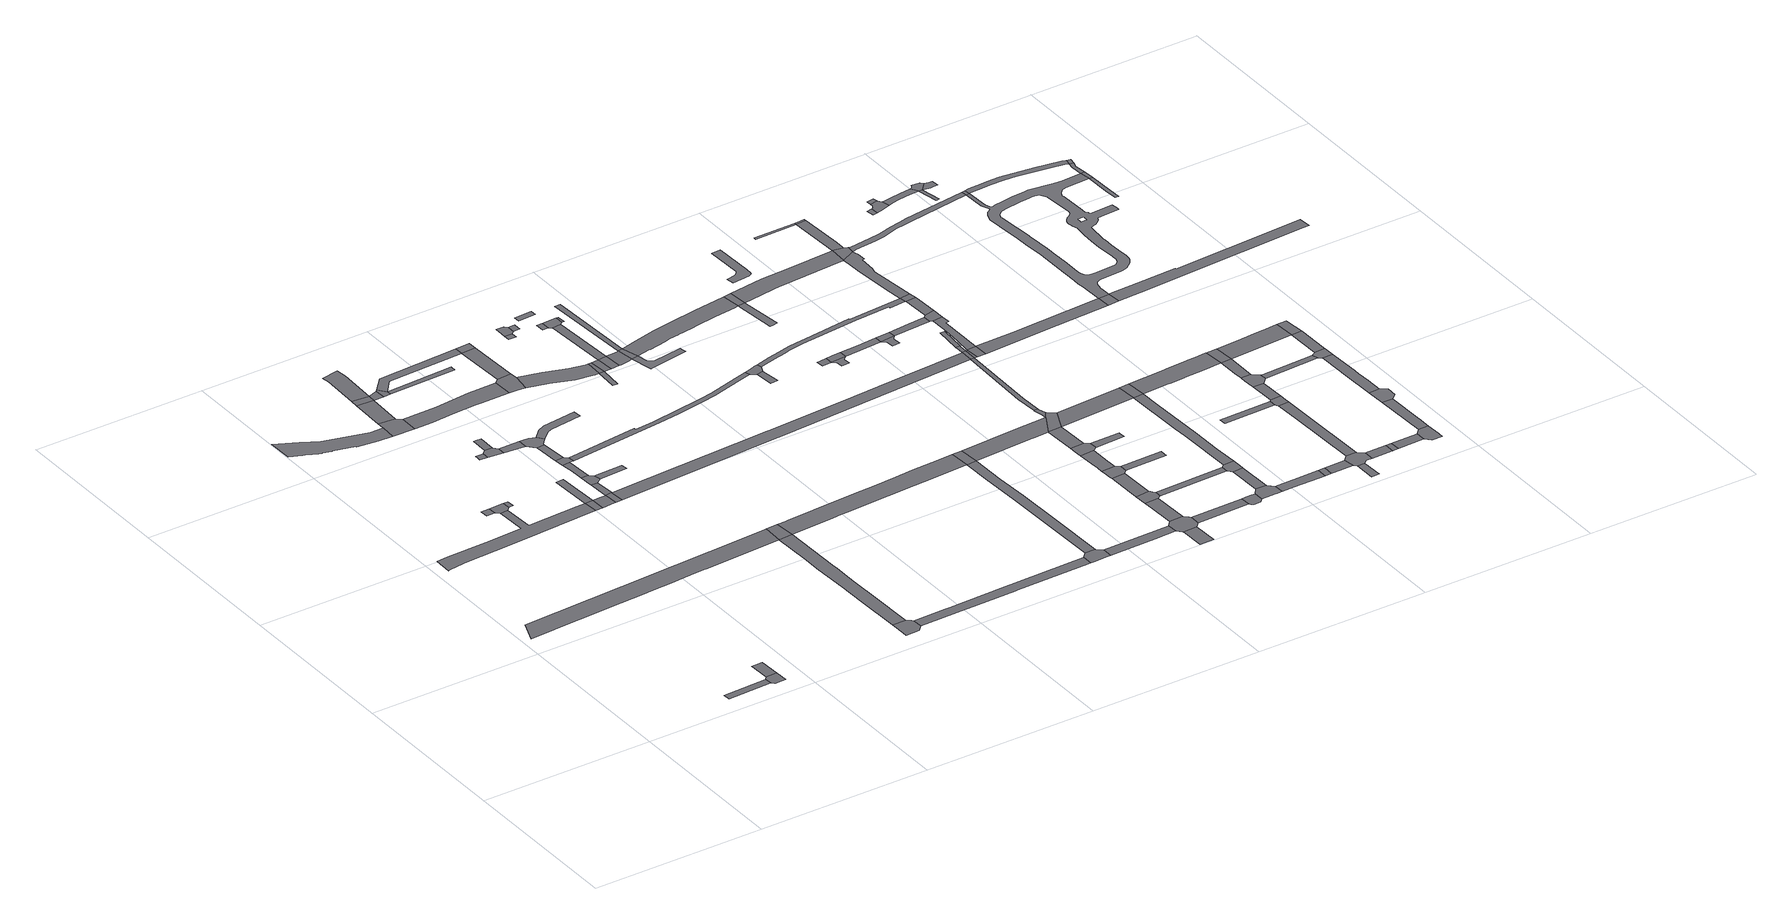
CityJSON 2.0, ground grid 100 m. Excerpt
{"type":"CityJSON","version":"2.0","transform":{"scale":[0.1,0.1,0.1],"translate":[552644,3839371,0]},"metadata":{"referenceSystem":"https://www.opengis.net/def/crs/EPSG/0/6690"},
"CityObjects":{
"road1":{"type":"Road","geometry":[{"type":"MultiSurface","lod":"1","boundaries":[[[0,1,2,3]]]}]},
"road2":{"type":"Road","geometry":[{"type":"MultiSurface","lod":"1","boundaries":[[[4,5,0,3,6,7]]]}]},
"road3":{"type":"Road","geometry":[{"type":"MultiSurface","lod":"1","boundaries":[[[8,9,10,11,5,4]]]}]},
"road4":{"type":"Road","attributes":{"RoadStructureAttribute.sectionType":"1"},"geometry":[{"type":"MultiSurface","lod":"1","boundaries":[[[12,13,14,15,16,17,18,19,20,21,22,23,24,25,26,27,28,29]]]}]},
"road5":{"type":"Road","attributes":{"function":"3","RoadStructureAttribute.sectionType":"1"},"geometry":[{"type":"MultiSurface","lod":"1","boundaries":[[[30,31,32,33,34,35,36,37,38,39,40,41,42,43,44,45,46,47,48]]]}]},
"road6":{"type":"Road","attributes":{"RoadStructureAttribute.sectionType":"1"},"geometry":[{"type":"MultiSurface","lod":"1","boundaries":[[[49,50,51,52]]]}]},
"road7":{"type":"Road","attributes":{"RoadStructureAttribute.sectionType":"1"},"geometry":[{"type":"MultiSurface","lod":"1","boundaries":[[[53,54,55,56,57,58,59,60,61,62,63,64,65,66,67,68,69,70,71,72]]]}]},
"road8":{"type":"Road","geometry":[{"type":"MultiSurface","lod":"1","boundaries":[[[73,49,52,17,16,74]]]}]},
"road9":{"type":"Road","geometry":[{"type":"MultiSurface","lod":"1","boundaries":[[[75,76,73,74]]]}]},
"road10":{"type":"Road","geometry":[{"type":"MultiSurface","lod":"1","boundaries":[[[77,72,71,78,79,80]]]}]},
"road11":{"type":"Road","attributes":{"RoadStructureAttribute.sectionType":"1"},"geometry":[{"type":"MultiSurface","lod":"1","boundaries":[[[81,77,80,82]]]}]},
"road12":{"type":"Road","geometry":[{"type":"MultiSurface","lod":"1","boundaries":[[[83,84,85,86,87]]]}]},
"road13":{"type":"Road","geometry":[{"type":"MultiSurface","lod":"1","boundaries":[[[88,29,28,89]]]}]},
"road14":{"type":"Road","geometry":[{"type":"MultiSurface","lod":"1","boundaries":[[[90,81,82,91]]]}]},
"road15":{"type":"Road","attributes":{"RoadStructureAttribute.sectionType":"1"},"geometry":[{"type":"MultiSurface","lod":"1","boundaries":[[[92,93,94,29,88]]]}]},
"road16":{"type":"Road","attributes":{"RoadStructureAttribute.sectionType":"1"},"geometry":[{"type":"MultiSurface","lod":"1","boundaries":[[[95,96,97,88,89,98,99]]]}]},
"road17":{"type":"Road","attributes":{"RoadStructureAttribute.sectionType":"1"},"geometry":[{"type":"MultiSurface","lod":"1","boundaries":[[[100,87,86,101,102,103]]]}]},
"road18":{"type":"Road","attributes":{"RoadStructureAttribute.sectionType":"1"},"geometry":[{"type":"MultiSurface","lod":"1","boundaries":[[[104,105,106,107,90,91]]]}]},
"road19":{"type":"Road","attributes":{"RoadStructureAttribute.sectionType":"1"},"geometry":[{"type":"MultiSurface","lod":"1","boundaries":[[[108,109,110,100,103]]]}]},
"road20":{"type":"Road","geometry":[{"type":"MultiSurface","lod":"1","boundaries":[[[111,112,113,114,115,116,117,118,119]]]}]},
"road21":{"type":"Road","attributes":{"RoadStructureAttribute.sectionType":"1"},"geometry":[{"type":"MultiSurface","lod":"1","boundaries":[[[120,91,82,121]]]}]},
"road22":{"type":"Road","geometry":[{"type":"MultiSurface","lod":"1","boundaries":[[[122,95,99,123,124]]]}]},
"road23":{"type":"Road","attributes":{"RoadStructureAttribute.sectionType":"1"},"geometry":[{"type":"MultiSurface","lod":"1","boundaries":[[[125,126,127,128,95,122]]]}]},
"road24":{"type":"Road","geometry":[{"type":"MultiSurface","lod":"1","boundaries":[[[129,120,121,130,131]]]}]},
"road25":{"type":"Road","attributes":{"RoadStructureAttribute.sectionType":"1"},"geometry":[{"type":"MultiSurface","lod":"1","boundaries":[[[132,102,101,133,134]]]}]},
"road26":{"type":"Road","geometry":[{"type":"MultiSurface","lod":"1","boundaries":[[[135,136,137,126,125,138,139,140]]]}]},
"road27":{"type":"Road","attributes":{"RoadStructureAttribute.sectionType":"1"},"geometry":[{"type":"MultiSurface","lod":"1","boundaries":[[[141,142,143,144,136,135]]]}]},
"road28":{"type":"Road","geometry":[{"type":"MultiSurface","lod":"1","boundaries":[[[145,146,142,141,147,148,149]]]}]},
"road29":{"type":"Road","attributes":{"RoadStructureAttribute.sectionType":"1"},"geometry":[{"type":"MultiSurface","lod":"1","boundaries":[[[150,151,152,153,154,155,156,48,157,158,159,160,161,113,112]]]}]},
"road30":{"type":"Road","attributes":{"RoadStructureAttribute.sectionType":"1"},"geometry":[{"type":"MultiSurface","lod":"1","boundaries":[[[162,163,146,145]]]}]},
"road31":{"type":"Road","geometry":[{"type":"MultiSurface","lod":"1","boundaries":[[[164,165,132,134,163,162,166,167,168]]]}]},
"road32":{"type":"Road","attributes":{"RoadStructureAttribute.sectionType":"1"},"geometry":[{"type":"MultiSurface","lod":"1","boundaries":[[[169,170,79,78,171,172,173,174,175,176]]]}]},
"road33":{"type":"Road","geometry":[{"type":"MultiSurface","lod":"1","boundaries":[[[177,178,179,140,139]]]}]},
"road34":{"type":"Road","attributes":{"RoadStructureAttribute.sectionType":"1"},"geometry":[{"type":"MultiSurface","lod":"1","boundaries":[[[180,181,131,130]]]}]},
"road35":{"type":"Road","geometry":[{"type":"MultiSurface","lod":"1","boundaries":[[[182,30,48,156]]]}]},
"road36":{"type":"Road","attributes":{"RoadStructureAttribute.sectionType":"1"},"geometry":[{"type":"MultiSurface","lod":"1","boundaries":[[[183,184,129,131,185,186]]]}]},
"road37":{"type":"Road","attributes":{"RoadStructureAttribute.sectionType":"1"},"geometry":[{"type":"MultiSurface","lod":"1","boundaries":[[[187,188,189,190,191,192,168,167]]]}]},
"road38":{"type":"Road","geometry":[{"type":"MultiSurface","lod":"1","boundaries":[[[193,194,176,175,195,196,197]]]}]},
"road39":{"type":"Road","attributes":{"RoadStructureAttribute.sectionType":"1"},"geometry":[{"type":"MultiSurface","lod":"1","boundaries":[[[198,199,200,201,119,118,202,203,204,205,206,207,208,209,210]]]}]},
"road40":{"type":"Road","attributes":{"RoadStructureAttribute.sectionType":"1"},"geometry":[{"type":"MultiSurface","lod":"1","boundaries":[[[211,186,194,193]]]}]},
"road41":{"type":"Road","geometry":[{"type":"MultiSurface","lod":"1","boundaries":[[[212,183,186,211]]]}]},
"road42":{"type":"Road","attributes":{"RoadStructureAttribute.sectionType":"1"},"geometry":[{"type":"MultiSurface","lod":"1","boundaries":[[[213,214,215,197,196,216,217,218,219,220,221,222]]]}]},
"road43":{"type":"Road","attributes":{"RoadStructureAttribute.sectionType":"1"},"geometry":[{"type":"MultiSurface","lod":"1","boundaries":[[[223,224,225,226,227,228,229,230,231,149,148,232,233,234,235,236,237]]]}]},
"road44":{"type":"Road","attributes":{"function":"3","RoadStructureAttribute.sectionType":"1"},"geometry":[{"type":"MultiSurface","lod":"1","boundaries":[[[238,239,240,241,242,243,244,245,246,247,182,156,248,249,250,251,252,253,254,255,256,257,258,259]]]}]},
"road45":{"type":"Road","attributes":{"RoadStructureAttribute.sectionType":"1"},"geometry":[{"type":"MultiSurface","lod":"1","boundaries":[[[260,261,262,263]]]}]},
"road46":{"type":"Road","geometry":[{"type":"MultiSurface","lod":"1","boundaries":[[[264,265,266,221]]]}]},
"road47":{"type":"Road","geometry":[{"type":"MultiSurface","lod":"1","boundaries":[[[267,260,263,268,269,270]]]}]},
"road48":{"type":"Road","geometry":[{"type":"MultiSurface","lod":"1","boundaries":[[[271,222,221,266]]]}]},
"road49":{"type":"Road","geometry":[{"type":"MultiSurface","lod":"1","boundaries":[[[272,273,269,268]]]}]},
"road50":{"type":"Road","attributes":{"RoadStructureAttribute.sectionType":"1"},"geometry":[{"type":"MultiSurface","lod":"1","boundaries":[[[274,271,266,275]]]}]},
"road51":{"type":"Road","geometry":[{"type":"MultiSurface","lod":"1","boundaries":[[[276,274,275,277]]]}]},
"road52":{"type":"Road","geometry":[{"type":"MultiSurface","lod":"1","boundaries":[[[278,279,280,281]]]}]},
"road53":{"type":"Road","attributes":{"RoadStructureAttribute.sectionType":"1"},"geometry":[{"type":"MultiSurface","lod":"1","boundaries":[[[282,283,274,276]]]}]},
"road54":{"type":"Road","attributes":{"RoadStructureAttribute.sectionType":"1"},"geometry":[{"type":"MultiSurface","lod":"1","boundaries":[[[284,285,286,287,276,277,288,289,290,291,292,293,294]]]}]},
"road55":{"type":"Road","geometry":[{"type":"MultiSurface","lod":"1","boundaries":[[[295,296,297,298]]]}]},
"road56":{"type":"Road","geometry":[{"type":"MultiSurface","lod":"1","boundaries":[[[299,278,281,283,282,300]]]}]},
"road57":{"type":"Road","attributes":{"RoadStructureAttribute.sectionType":"1"},"geometry":[{"type":"MultiSurface","lod":"1","boundaries":[[[301,302,303,304,305,306,307,308,309,310,311,124,123,312,313,314,315,316,317,318]]]}]},
"road58":{"type":"Road","geometry":[{"type":"MultiSurface","lod":"1","boundaries":[[[319,284,294,320]]]}]},
"road59":{"type":"Road","geometry":[{"type":"MultiSurface","lod":"1","boundaries":[[[321,198,210,322,323,324,325,326]]]}]},
"road60":{"type":"Road","geometry":[{"type":"MultiSurface","lod":"1","boundaries":[[[327,328,299,300]]]}]},
"road61":{"type":"Road","attributes":{"RoadStructureAttribute.sectionType":"1"},"geometry":[{"type":"MultiSurface","lod":"1","boundaries":[[[329,330,331,284,319]]]}]},
"road62":{"type":"Road","attributes":{"RoadStructureAttribute.sectionType":"1"},"geometry":[{"type":"MultiSurface","lod":"1","boundaries":[[[332,333,334,335,336,337,338,339,320,294]]]}]},
"road63":{"type":"Road","attributes":{"RoadStructureAttribute.sectionType":"1"},"geometry":[{"type":"MultiSurface","lod":"1","boundaries":[[[340,341,342,343,259,344,345,321,326]]]}]},
"road64":{"type":"Road","attributes":{"RoadStructureAttribute.sectionType":"1"},"geometry":[{"type":"MultiSurface","lod":"1","boundaries":[[[346,325,324,347,348,349]]]}]},
"road65":{"type":"Road","geometry":[{"type":"MultiSurface","lod":"1","boundaries":[[[350,351,352,353,354,355]]]}]},
"road66":{"type":"Road","geometry":[{"type":"MultiSurface","lod":"1","boundaries":[[[356,357,358,359,223,237,360,361,355,354,362,363,364,365]]]}]},
"road67":{"type":"Road","geometry":[{"type":"MultiSurface","lod":"1","boundaries":[[[366,238,259,343]]]}]},
"road68":{"type":"Road","attributes":{"RoadStructureAttribute.sectionType":"1"},"geometry":[{"type":"MultiSurface","lod":"1","boundaries":[[[367,368,369,370,371,372,319,320,373,374,375,376,377,378,379,380,381,382,383,384]]]}]},
"road69":{"type":"Road","attributes":{"RoadStructureAttribute.sectionType":"1"},"geometry":[{"type":"MultiSurface","lod":"1","boundaries":[[[385,386,387,388]]]}]},
"road70":{"type":"Road","geometry":[{"type":"MultiSurface","lod":"1","boundaries":[[[389,346,349,390,385,388,391,392,393,394,395,396]]]}]},
"road71":{"type":"Road","attributes":{"RoadStructureAttribute.sectionType":"1"},"geometry":[{"type":"MultiSurface","lod":"1","boundaries":[[[397,398,399,389,396]]]}]},
"road72":{"type":"Road","attributes":{"RoadStructureAttribute.sectionType":"1"},"geometry":[{"type":"MultiSurface","lod":"1","boundaries":[[[400,401,402,403]]]}]},
"road73":{"type":"Road","attributes":{"function":"3","RoadStructureAttribute.sectionType":"1"},"geometry":[{"type":"MultiSurface","lod":"1","boundaries":[[[404,405,406,366,343,407,408,409,410]]]}]},
"road74":{"type":"Road","geometry":[{"type":"MultiSurface","lod":"1","boundaries":[[[411,412,413,414,415,398,397,416,417,418]]]}]},
"road75":{"type":"Road","geometry":[{"type":"MultiSurface","lod":"1","boundaries":[[[419,420,421,422,423,424,425,426,403]]]}]},
"road76":{"type":"Road","attributes":{"RoadStructureAttribute.sectionType":"1"},"geometry":[{"type":"MultiSurface","lod":"1","boundaries":[[[427,428,429,430,415,414]]]}]},
"road77":{"type":"Road","attributes":{"RoadStructureAttribute.sectionType":"1"},"geometry":[{"type":"MultiSurface","lod":"1","boundaries":[[[431,432,400,403,426]]]}]},
"road78":{"type":"Road","geometry":[{"type":"MultiSurface","lod":"1","boundaries":[[[433,434,435,436,437,428,427,438,439,440]]]}]},
"road79":{"type":"Road","attributes":{"RoadStructureAttribute.sectionType":"1"},"geometry":[{"type":"MultiSurface","lod":"1","boundaries":[[[441,442,443,444,384]]]}]},
"road80":{"type":"Road","attributes":{"RoadStructureAttribute.sectionType":"1"},"geometry":[{"type":"MultiSurface","lod":"1","boundaries":[[[445,446,447,448,449,450,434,433]]]}]},
"road81":{"type":"Road","attributes":{"RoadStructureAttribute.sectionType":"1"},"geometry":[{"type":"MultiSurface","lod":"1","boundaries":[[[451,394,393,452]]]}]},
"road82":{"type":"Road","geometry":[{"type":"MultiSurface","lod":"1","boundaries":[[[453,367,384,444]]]}]},
"road83":{"type":"Road","geometry":[{"type":"MultiSurface","lod":"1","boundaries":[[[454,455,456,457,458,448,447,459,460,461]]]}]},
"road84":{"type":"Road","attributes":{"RoadStructureAttribute.sectionType":"1"},"geometry":[{"type":"MultiSurface","lod":"1","boundaries":[[[462,410,463,456,455]]]}]},
"road85":{"type":"Road","attributes":{"RoadStructureAttribute.sectionType":"1"},"geometry":[{"type":"MultiSurface","lod":"1","boundaries":[[[464,465,431,426,466]]]}]},
"road86":{"type":"Road","attributes":{"RoadStructureAttribute.sectionType":"1"},"geometry":[{"type":"MultiSurface","lod":"1","boundaries":[[[467,468,469,470,471,472,473,474,356,365,475,476,477,478,479,480,481,482,483,484]]]}]},
"road87":{"type":"Road","geometry":[{"type":"MultiSurface","lod":"1","boundaries":[[[485,486,404,410,462,487]]]}]},
"road88":{"type":"Road","attributes":{"RoadStructureAttribute.sectionType":"1"},"geometry":[{"type":"MultiSurface","lod":"1","boundaries":[[[488,418,417,489]]]}]},
"road89":{"type":"Road","attributes":{"RoadStructureAttribute.sectionType":"1"},"geometry":[{"type":"MultiSurface","lod":"1","boundaries":[[[490,491,492,440,439]]]}]},
"road90":{"type":"Road","attributes":{"RoadStructureAttribute.sectionType":"1"},"geometry":[{"type":"MultiSurface","lod":"1","boundaries":[[[486,493,494,495,496,497,498,404]]]}]},
"road91":{"type":"Road","geometry":[{"type":"MultiSurface","lod":"1","boundaries":[[[499,500,501,461,460]]]}]},
"road92":{"type":"Road","geometry":[{"type":"MultiSurface","lod":"1","boundaries":[[[502,503,504,451,452,505,506,507,508,509]]]}]},
"road93":{"type":"Road","geometry":[{"type":"MultiSurface","lod":"1","boundaries":[[[510,511,512,513,514,515,516,466]]]}]},
"road94":{"type":"Road","attributes":{"RoadStructureAttribute.sectionType":"1"},"geometry":[{"type":"MultiSurface","lod":"1","boundaries":[[[517,464,466,516]]]}]},
"road95":{"type":"Road","geometry":[{"type":"MultiSurface","lod":"1","boundaries":[[[518,519,520,521,522,523,524,525,526,527,528,529]]]}]},
"road96":{"type":"Road","attributes":{"RoadStructureAttribute.sectionType":"7"},"geometry":[{"type":"MultiSurface","lod":"1","boundaries":[[[318,530,496,495,531,532]]]}]},
"road97":{"type":"Road","geometry":[{"type":"MultiSurface","lod":"1","boundaries":[[[533,502,509,534,535,536,537,538,539]]]}]},
"road98":{"type":"Road","attributes":{"RoadStructureAttribute.sectionType":"1"},"geometry":[{"type":"MultiSurface","lod":"1","boundaries":[[[540,541,533,539]]]}]},
"road99":{"type":"Road","geometry":[{"type":"MultiSurface","lod":"1","boundaries":[[[542,301,318,532]]]}]},
"road100":{"type":"Road","attributes":{"RoadStructureAttribute.sectionType":"1"},"geometry":[{"type":"MultiSurface","lod":"1","boundaries":[[[543,544,545,546,453,444,547,548,549,550,551]]]}]},
"road101":{"type":"Road","attributes":{"function":"3","RoadStructureAttribute.sectionType":"1"},"geometry":[{"type":"MultiSurface","lod":"1","boundaries":[[[552,487,462,553,554]]]}]},
"road102":{"type":"Road","geometry":[{"type":"MultiSurface","lod":"1","boundaries":[[[555,556,557,488,489,558,541,540]]]}]},
"road103":{"type":"Road","attributes":{"RoadStructureAttribute.sectionType":"1"},"geometry":[{"type":"MultiSurface","lod":"1","boundaries":[[[559,542,532,560,561]]]}]},
"road104":{"type":"Road","attributes":{"RoadStructureAttribute.sectionType":"7"},"geometry":[{"type":"MultiSurface","lod":"1","boundaries":[[[562,563,564,301,542,565,566]]]}]},
"road105":{"type":"Road","attributes":{"RoadStructureAttribute.sectionType":"1"},"geometry":[{"type":"MultiSurface","lod":"1","boundaries":[[[567,568,517,516,569]]]}]},
"road106":{"type":"Road","geometry":[{"type":"MultiSurface","lod":"1","boundaries":[[[570,571,559,561,572]]]}]},
"road107":{"type":"Road","attributes":{"RoadStructureAttribute.sectionType":"1"},"geometry":[{"type":"MultiSurface","lod":"1","boundaries":[[[573,574,562,566]]]}]},
"road108":{"type":"Road","attributes":{"RoadStructureAttribute.sectionType":"1"},"geometry":[{"type":"MultiSurface","lod":"1","boundaries":[[[575,576,577,578,579,580,581,582,583,584,571,570]]]}]},
"road109":{"type":"Road","attributes":{"RoadStructureAttribute.sectionType":"1"},"geometry":[{"type":"MultiSurface","lod":"1","boundaries":[[[585,586,587,538,537,588,589,590]]]}]},
"road110":{"type":"Road","attributes":{"RoadStructureAttribute.sectionType":"1"},"geometry":[{"type":"MultiSurface","lod":"1","boundaries":[[[591,592,593,594,595,554,596,597,557,556]]]}]},
"road111":{"type":"Road","geometry":[{"type":"MultiSurface","lod":"1","boundaries":[[[598,599,567,569,580,579]]]}]},
"road112":{"type":"Road","attributes":{"RoadStructureAttribute.sectionType":"1"},"geometry":[{"type":"MultiSurface","lod":"1","boundaries":[[[600,601,602,603,599,598]]]}]},
"road113":{"type":"Road","geometry":[{"type":"MultiSurface","lod":"1","boundaries":[[[604,467,484,602,601]]]}]},
"road114":{"type":"Road","geometry":[{"type":"MultiSurface","lod":"1","boundaries":[[[605,552,554,595]]]}]},
"road115":{"type":"Road","geometry":[{"type":"MultiSurface","lod":"1","boundaries":[[[606,585,590,607]]]}]},
"road116":{"type":"Road","attributes":{"RoadStructureAttribute.sectionType":"1"},"geometry":[{"type":"MultiSurface","lod":"1","boundaries":[[[608,609,610,611,612,613,614,615,616,551,617,618,619,620,467,604]]]}]},
"road117":{"type":"Road","attributes":{"RoadStructureAttribute.sectionType":"1"},"geometry":[{"type":"MultiSurface","lod":"1","boundaries":[[[621,622,623,624,625]]]}]},
"road118":{"type":"Road","attributes":{"RoadStructureAttribute.sectionType":"1"},"geometry":[{"type":"MultiSurface","lod":"1","boundaries":[[[626,606,607,627,628,629]]]}]},
"road119":{"type":"Road","geometry":[{"type":"MultiSurface","lod":"1","boundaries":[[[543,551,616,630,631]]]}]},
"road120":{"type":"Road","attributes":{"RoadStructureAttribute.sectionType":"1"},"geometry":[{"type":"MultiSurface","lod":"1","boundaries":[[[632,633,634,635,624,543,631]]]}]},
"road121":{"type":"Road","geometry":[{"type":"MultiSurface","lod":"1","boundaries":[[[636,637,638,639,640]]]}]},
"road122":{"type":"Road","geometry":[{"type":"MultiSurface","lod":"1","boundaries":[[[641,625,624,635]]]}]},
"road123":{"type":"Road","attributes":{"RoadStructureAttribute.sectionType":"1"},"geometry":[{"type":"MultiSurface","lod":"1","boundaries":[[[642,643,644,645,570,572,646,647,648]]]}]},
"road124":{"type":"Road","attributes":{"RoadStructureAttribute.sectionType":"1"},"geometry":[{"type":"MultiSurface","lod":"1","boundaries":[[[649,650,651,652,653]]]}]},
"road125":{"type":"Road","geometry":[{"type":"MultiSurface","lod":"1","boundaries":[[[654,655,656,626,629,636,640,657,658,659,660,661]]]}]},
"road126":{"type":"Road","attributes":{"function":"3","RoadStructureAttribute.sectionType":"1"},"geometry":[{"type":"MultiSurface","lod":"1","boundaries":[[[662,663,664,665,666,667,668,669,670,605,595,671,672,673,674,675,676,677,678]]]}]},
"road127":{"type":"Road","attributes":{"RoadStructureAttribute.sectionType":"1"},"geometry":[{"type":"MultiSurface","lod":"1","boundaries":[[[679,680,681,682,654,661]]]}]},
"road128":{"type":"Road","attributes":{"RoadStructureAttribute.sectionType":"1"},"geometry":[{"type":"MultiSurface","lod":"1","boundaries":[[[683,660,659,684,685]]]}]},
"road129":{"type":"Road","geometry":[{"type":"MultiSurface","lod":"1","boundaries":[[[686,687,688,649,653,681,680]]]}]},
"road130":{"type":"Road","geometry":[{"type":"MultiSurface","lod":"1","boundaries":[[[689,683,685,690]]]}]},
"road131":{"type":"Road","attributes":{"RoadStructureAttribute.sectionType":"1"},"geometry":[{"type":"MultiSurface","lod":"1","boundaries":[[[691,688,687,692]]]}]},
"road132":{"type":"Road","geometry":[{"type":"MultiSurface","lod":"1","boundaries":[[[693,694,695,696,697,698,699,691,692,700,701,702]]]}]},
"road133":{"type":"Road","attributes":{"RoadStructureAttribute.sectionType":"1"},"geometry":[{"type":"MultiSurface","lod":"1","boundaries":[[[703,704,705,706]]]}]},
"road134":{"type":"Road","attributes":{"RoadStructureAttribute.sectionType":"1"},"geometry":[{"type":"MultiSurface","lod":"1","boundaries":[[[707,678,708,696,695]]]}]},
"road135":{"type":"Road","attributes":{"RoadStructureAttribute.sectionType":"1"},"geometry":[{"type":"MultiSurface","lod":"1","boundaries":[[[709,689,690,710,711]]]}]},
"road136":{"type":"Road","attributes":{"RoadStructureAttribute.sectionType":"1"},"geometry":[{"type":"MultiSurface","lod":"1","boundaries":[[[712,713,714,715,716,717,718,630,616,719,720,721,722,723,724,725]]]}]},
"road137":{"type":"Road","geometry":[{"type":"MultiSurface","lod":"1","boundaries":[[[726,662,678,707]]]}]},
"road138":{"type":"Road","attributes":{"RoadStructureAttribute.sectionType":"1"},"geometry":[{"type":"MultiSurface","lod":"1","boundaries":[[[727,728,729,730,731,732,733,734,735,736,703,706,737,738,739,740,741,742]]]}]},
"road139":{"type":"Road","geometry":[{"type":"MultiSurface","lod":"1","boundaries":[[[743,744,745,729,728]]]}]},
"road140":{"type":"Road","geometry":[{"type":"MultiSurface","lod":"1","boundaries":[[[746,642,648,747]]]}]},
"road141":{"type":"Road","geometry":[{"type":"MultiSurface","lod":"1","boundaries":[[[748,749,750,751,752,709,711,753,754]]]}]},
"road142":{"type":"Road","attributes":{"RoadStructureAttribute.sectionType":"1"},"geometry":[{"type":"MultiSurface","lod":"1","boundaries":[[[755,702,701,756]]]}]},
"road143":{"type":"Road","attributes":{"RoadStructureAttribute.sectionType":"1"},"geometry":[{"type":"MultiSurface","lod":"1","boundaries":[[[757,758,759,760,761,742,741,762,763,764,765,766]]]}]},
"road144":{"type":"Road","attributes":{"RoadStructureAttribute.sectionType":"1"},"geometry":[{"type":"MultiSurface","lod":"1","boundaries":[[[767,768,769,770,752,751]]]}]},
"road145":{"type":"Road","attributes":{"function":"3","RoadStructureAttribute.sectionType":"1"},"geometry":[{"type":"MultiSurface","lod":"1","boundaries":[[[771,772,773,774,775,776,777,726,707,778,779]]]}]},
"road146":{"type":"Road","geometry":[{"type":"MultiSurface","lod":"1","boundaries":[[[780,781,782,783,770,769,784,785,786,787]]]}]},
"road147":{"type":"Road","geometry":[{"type":"MultiSurface","lod":"1","boundaries":[[[766,788,789,790,791,792,793]]]}]},
"road148":{"type":"Road","geometry":[{"type":"MultiSurface","lod":"1","boundaries":[[[794,795,796,797,798,757,766,793,799,800,801]]]}]},
"road149":{"type":"Road","attributes":{"RoadStructureAttribute.sectionType":"1"},"geometry":[{"type":"MultiSurface","lod":"1","boundaries":[[[802,803,804,805,806,807,808,809,783,782]]]}]},
"road150":{"type":"Road","geometry":[{"type":"MultiSurface","lod":"1","boundaries":[[[810,811,812,813,814,815,816,817,799,793]]]}]},
"road151":{"type":"Road","geometry":[{"type":"MultiSurface","lod":"1","boundaries":[[[818,819,820,821,755,756,822,807,806]]]}]},
"road152":{"type":"Road","attributes":{"RoadStructureAttribute.sectionType":"1"},"geometry":[{"type":"MultiSurface","lod":"1","boundaries":[[[823,824,779,819,818]]]}]},
"road153":{"type":"Road","geometry":[{"type":"MultiSurface","lod":"1","boundaries":[[[825,712,725,826]]]}]},
"road154":{"type":"Road","geometry":[{"type":"MultiSurface","lod":"1","boundaries":[[[827,771,779,824]]]}]},
"road155":{"type":"Road","geometry":[{"type":"MultiSurface","lod":"1","boundaries":[[[828,829,830,831,832,833,834,835,836,837,838,839,840,841,842,843,844,845,846,847,826,725,848,849,850,851,852,853,854,855,856,857,858,859,860,861,862,863,864,642,746,865,866,867,868,869,870,871,872,873,874,875,876,877,878,879,880,881,882,883,884,885,886,887,888,889,890,891,892,893,894,895,896,897,898,899,900,901,902,903,904,905,906,907,908,909,910,911,912,913,914,915],[916,917,918,919,920,921,922,923,924,925,926,927,928],[929,930,931,932,933,934,935,936,937,938,939,940,941,942,943,944,945,946,947,948,949,950,951,952,953,954,955,956,957,958,959,960,961,962,963,964,965,966,967,968,969,970,971,972,973,974,975,976,977,978,979,980,981,982,983,984,985,986,987,988,989,990,991,992]]]}]},
"road156":{"type":"Road","attributes":{"RoadStructureAttribute.sectionType":"1"},"geometry":[{"type":"MultiSurface","lod":"1","boundaries":[[[993,994,995,996,997,998,746,747,999,1000,1001,1002,1003]]]}]},
"road157":{"type":"Road","attributes":{"RoadStructureAttribute.sectionType":"1"},"geometry":[{"type":"MultiSurface","lod":"1","boundaries":[[[1004,1005,1006,1007,1008,1009,1010,1011,825,826,1012,1013,1014,1015,1016,1017,1018,1019,1020,1021]]]}]},
"road158":{"type":"Road","geometry":[{"type":"MultiSurface","lod":"1","boundaries":[[[1022,1023,1024,1025,1026,832]]]}]},
"road159":{"type":"Road","geometry":[{"type":"MultiSurface","lod":"1","boundaries":[[[1027,833,832,1026]]]}]},
"road160":{"type":"Road","attributes":{"RoadStructureAttribute.sectionType":"1"},"geometry":[{"type":"MultiSurface","lod":"1","boundaries":[[[1020,1028,833,1027,1029,1030]]]}]},
"road161":{"type":"Road","geometry":[{"type":"MultiSurface","lod":"1","boundaries":[[[1021,1020,1030,1031]]]}]}
},
"vertices":[
[812,163,0],[556,154,0],[558,112,0],[813,121,0],
[892,182,0],[827,179,0],[830,103,0],[895,106,0],
[888,307,0],[823,305,0],[823,301,0],[823,297,0],
[946,2045,0],[668,2032,0],[654,2032,0],[643,2031,0],[636,2207,0],[591,2205,0],[598,2029,0],[379,2019,0],[141,2009,0],[75,2006,0],[72,1901,0],[81,1902,0],[175,1916,0],[212,1918,0],[443,1930,0],[653,1941,0],[1001,1960,0],[996,2047,0],
[1610,1339,0],[1579,1337,0],[1258,1320,0],[1045,1309,0],[708,1292,0],[102,1260,0],[55,1137,0],[366,1153,0],[367,1153,0],[617,1166,0],[745,1173,0],[821,1177,0],[918,1182,0],[1052,1189,0],[1146,1194,0],[1150,1194,0],[1345,1204,0],[1587,1217,0],[1606,1218,0],
[567,2271,0],[519,2269,0],[521,2224,0],[569,2226,0],
[481,3200,0],[229,3270,0],[140,3316,0],[132,3321,0],[7,3386,0],[9,3240,0],[78,3212,0],[89,3207,0],[121,3193,0],[153,3179,0],[169,3173,0],[170,3174,0],[172,3178,0],[220,3159,0],[223,3164,0],[348,3133,0],[348,3129,0],[469,3113,0],[553,3110,0],[555,3201,0],
[655,2274,0],[656,2229,0],
[684,2230,0],[682,2275,0],
[557,3246,0],[681,3105,0],[683,3213,0],[656,3240,0],
[565,3450,0],[663,3445,0],
[790,2722,0],[789,2702,0],[788,2682,0],[833,2678,0],[835,2719,0],
[1041,2049,0],[1045,1963,0],
[566,3496,0],[665,3490,0],
[1029,2295,0],[1007,2293,0],[984,2291,0],
[1121,2052,0],[1116,2052,0],[1097,2051,0],[1095,1965,0],[1126,1967,0],
[857,2742,0],[922,2669,0],[924,2714,0],[902,2741,0],
[674,3715,0],[666,3777,0],[569,3760,0],[574,3713,0],
[905,2842,0],[883,2843,0],[860,2844,0],
[1726,216,0],[1705,235,0],[1625,233,0],[1627,141,0],[1627,115,0],[1707,116,0],[1727,136,0],[1737,146,0],[1735,207,0],
[722,3508,0],[723,3446,0],
[1161,2058,0],[1166,1969,0],[1161,2054,0],
[1156,2173,0],[1116,2172,0],[1121,2063,0],[1121,2055,0],
[731,3518,0],[766,3447,0],[765,3474,0],
[1047,2715,0],[952,2667,0],[1048,2659,0],
[1155,2258,0],[1112,2256,0],[1116,2182,0],[1158,2175,0],[1185,2196,0],[1177,2238,0],
[1148,2410,0],[1102,2407,0],[1103,2395,0],[1109,2337,0],
[1145,2466,0],[1098,2463,0],[1151,2411,0],[1172,2413,0],[1168,2450,0],
[1699,517,0],[1696,667,0],[1694,724,0],[1695,833,0],[1695,836,0],[1694,874,0],[1687,1224,0],[1611,1003,0],[1612,959,0],[1612,873,0],[1616,672,0],[1619,504,0],
[1135,2620,0],[1088,2615,0],
[1104,2711,0],[1085,2716,0],[1134,2630,0],[1167,2662,0],[1141,2701,0],
[1097,3237,0],[889,3218,0],[791,3106,0],[919,3117,0],[1061,3124,0],[1098,3124,0],[1265,3125,0],[1261,3239,0],
[1350,2202,0],[1349,2222,0],[1347,2242,0],
[1160,3458,0],[1160,3488,0],
[1679,1343,0],
[1275,3620,0],[801,3597,0],[827,3549,0],[1277,3568,0],
[1215,2708,0],[1245,2723,0],[1437,2746,0],[1431,2792,0],[1232,2768,0],[1188,2746,0],
[1371,3268,0],[1288,3264,0],[1316,3121,0],[1357,3117,0],[1373,3225,0],
[2773,228,0],[2272,218,0],[1957,211,0],[1931,212,0],[1852,148,0],[1958,150,0],[2083,153,0],[2085,153,0],[2317,157,0],[2328,157,0],[2526,161,0],[2758,165,0],[2775,166,0],
[1361,3572,0],
[1359,3624,0],
[1729,3130,0],[1641,3146,0],[1510,3193,0],[1480,3087,0],[1607,3043,0],[1712,3026,0],[1715,3026,0],[1732,3026,0],[1740,3025,0],[1744,3129,0],
[2352,2626,0],[2276,2604,0],[2101,2557,0],[2022,2541,0],[1859,2517,0],[1729,2499,0],[1707,2496,0],[1596,2484,0],[1595,2497,0],[1727,2471,0],[1862,2487,0],[2024,2514,0],[2104,2527,0],[2286,2577,0],[2358,2598,0],
[2773,1402,0],[2689,1398,0],[2528,1390,0],[2422,1384,0],[2284,1376,0],[2163,1369,0],[1946,1359,0],[1907,1356,0],[1749,1347,0],[1731,1346,0],[1875,1235,0],[1876,1236,0],[1947,1240,0],[1996,1242,0],[2039,1244,0],[2274,1256,0],[2290,1256,0],[2440,1264,0],[2454,1264,0],[2565,1270,0],[2769,1280,0],[2780,1280,0],
[1544,3580,0],[1543,3544,0],[1588,3544,0],[1589,3579,0],
[1731,2893,0],[1761,2891,0],[1770,3025,0],
[1544,3656,0],[1607,3595,0],[1607,3640,0],[1590,3655,0],
[1764,3131,0],
[1645,3595,0],[1645,3640,0],
[1808,3134,0],[1812,3025,0],
[1858,3139,0],[1865,3030,0],
[1767,3575,0],[1734,3574,0],[1736,3524,0],[1768,3525,0],
[1839,3515,0],[1789,3513,0],
[1938,3147,0],[1931,3145,0],[1928,3144,0],[1863,3139,0],[1875,3031,0],[1929,3039,0],[1934,3040,0],[1941,3041,0],[1940,3045,0],[1946,3046,0],[1952,3048,0],
[1785,3701,0],[1681,3695,0],[1683,3662,0],[1786,3667,0],
[1853,3579,0],[1854,3529,0],
[3355,2173,0],[3351,2173,0],[3188,2163,0],[2913,2146,0],[2675,2131,0],[2596,2127,0],[2142,2104,0],[2124,2103,0],[1938,2094,0],[1590,2075,0],[1196,2056,0],[1939,2012,0],[2128,2023,0],[2134,2024,0],[2152,2025,0],[3206,2086,0],[3344,2094,0],[3352,2095,0],
[1965,3154,0],[1993,3055,0],
[2805,261,0],[2802,166,0],[2869,168,0],[2898,169,0],[2896,230,0],[2864,261,0],
[1868,3530,0],[1866,3580,0],
[1943,3675,0],[1910,3673,0],[1938,3150,0],
[1978,2921,0],[1979,2916,0],[1989,2918,0],[2214,2955,0],[2210,2975,0],[2207,2995,0],[2033,2967,0],[2004,2989,0],
[2856,611,0],[2851,885,0],[2842,1081,0],[2838,1284,0],[2784,1102,0],[2791,884,0],
[3293,238,0],[3027,172,0],[3170,175,0],[3294,178,0],
[2398,2468,0],[2420,2470,0],[2443,2472,0],[2442,2491,0],[2428,2582,0],[2387,2574,0],
[2439,2650,0],[2418,2645,0],[2410,2643,0],[2368,2631,0],[2368,2590,0],[2369,2589,0],[2435,2597,0],[2437,2602,0],[2440,2611,0],[2444,2623,0],
[2832,1405,0],
[2661,3277,0],[2469,3252,0],[2311,3227,0],[2194,3209,0],[2063,3180,0],[1971,3155,0],[2076,3072,0],[2080,3071,0],[2185,3092,0],[2218,3099,0],[2269,3104,0],[2269,3107,0],[2368,3122,0],[2399,3128,0],[2519,3146,0],[2654,3162,0],[2667,3164,0],[2671,3165,0],
[3324,150,0],[3326,4,0],[3406,5,0],[3403,150,0],
[3320,271,0],[3322,151,0],[3403,151,0],[3423,172,0],[3432,180,0],[3431,242,0],[3422,251,0],[3400,272,0],
[3395,482,0],[3315,480,0],[3316,421,0],
[2758,2507,0],[2701,2503,0],[2704,2458,0],[2760,2462,0],
[3359,1433,0],[3285,1429,0],[3189,1424,0],[3196,1304,0],[3199,1304,0],[3271,1308,0],[3290,1309,0],
[3413,541,0],[3397,559,0],[3392,563,0],[3392,565,0],[3313,557,0],[3414,497,0],[3416,498,0],[3416,538,0],
[2763,2459,0],[2781,2447,0],[2783,2405,0],[2807,2406,0],[2831,2407,0],[2828,2449,0],[2843,2462,0],[2851,2469,0],
[3387,772,0],[3308,767,0],[3311,613,0],[3313,562,0],
[2849,2514,0],[2795,2510,0],
[3385,855,0],[3305,853,0],[3306,814,0],[3307,781,0],[3307,780,0],[3390,775,0],[3408,793,0],[3408,838,0],
[2698,2916,0],[2720,2918,0],[2743,2921,0],[2716,3170,0],
[3384,890,0],[3383,919,0],[3380,1038,0],[3299,1034,0],[3303,916,0],[3305,890,0],
[3740,247,0],[3741,187,0],
[2706,3283,0],
[3382,1118,0],[3377,1122,0],[3296,1119,0],[3297,1078,0],[3298,1057,0],[3382,1039,0],[3408,1058,0],[3403,1103,0],
[3372,1315,0],[3290,1306,0],
[3072,2530,0],[2962,2522,0],[3074,2485,0],
[3385,2772,0],[3064,2747,0],[3062,2754,0],[2782,2721,0],[2722,2713,0],[2667,2705,0],[2600,2690,0],[2528,2674,0],[2545,2649,0],[2615,2665,0],[2655,2673,0],[2742,2689,0],[2795,2694,0],[2980,2713,0],[3082,2722,0],[3289,2736,0],[3292,2727,0],[3387,2732,0],
[3426,1437,0],[3384,1470,0],[3427,1436,0],
[3823,545,0],[3824,505,0],
[3656,798,0],[3656,819,0],[3655,841,0],
[3383,1474,0],[3368,1516,0],[3368,1519,0],[3345,1518,0],[3345,1515,0],[3354,1466,0],
[3581,1062,0],[3581,1084,0],[3580,1105,0],
[3822,248,0],[3799,248,0],[3768,248,0],[3747,181,0],[3749,178,0],[3761,166,0],[3801,169,0],[3821,188,0],
[3097,2465,0],[3102,2421,0],[3125,2422,0],[3147,2424,0],[3147,2425,0],[3141,2470,0],[3160,2492,0],
[3158,2537,0],
[2847,3442,0],[2836,3426,0],[2821,3415,0],[2768,3405,0],[2774,3359,0],[2878,3371,0],[2887,3374,0],[2896,3381,0],[2899,3394,0],[2899,3426,0],[2894,3653,0],[2841,3652,0],
[3338,1648,0],[3363,1648,0],[3375,2096,0],
[3851,285,0],[3855,189,0],[3904,190,0],[3915,190,0],[3944,190,0],[3943,251,0],[3912,282,0],
[3907,485,0],[3846,483,0],
[3377,2175,0],
[3355,3336,0],[3345,3335,0],[3082,3319,0],[2912,3309,0],[2822,3186,0],[2911,3197,0],[2912,3197,0],[2939,3200,0],[3350,3228,0],
[3819,1458,0],[3815,1339,0],[3825,1340,0],
[3906,513,0],[3905,565,0],[3844,564,0],[3838,491,0],
[3388,2175,0],[3376,2096,0],[3391,2096,0],
[3354,2232,0],[3353,2230,0],[3356,2204,0],[3379,2228,0],[3379,2230,0],
[3382,2553,0],[3282,2546,0],[3385,2508,0],
[3441,2183,0],[3388,2180,0],[3444,2099,0],
[3393,2388,0],[3367,2389,0],
[3441,2222,0],[3441,2268,0],[3442,2453,0],[3461,2454,0],[3459,2507,0],[3401,2504,0],[3401,2496,0],[3402,2381,0],[3399,2315,0],[3396,2270,0],
[4207,255,0],[4085,253,0],[4052,253,0],[4020,192,0],[4163,193,0],[4207,194,0],
[3903,635,0],[3901,708,0],[3897,895,0],[3887,1215,0],[3884,1343,0],[3833,979,0],[3837,895,0],
[3457,2582,0],[3398,2570,0],
[3453,2723,0],[3452,2735,0],[3393,2730,0],[3398,2576,0],
[3447,2782,0],
[3878,1461,0],
[4245,256,0],[4244,195,0],
[3424,2986,0],[3418,3050,0],[3418,3053,0],[3427,3085,0],[3430,3180,0],[3441,3180,0],[3443,3234,0],[3435,3261,0],[3433,3268,0],[3351,3222,0],[3351,3203,0],[3356,3081,0],[3374,2877,0],
[3098,3654,0],[3098,3647,0],[3098,3639,0],[3344,3641,0],[3344,3654,0],
[4368,258,0],[4245,195,0],[4263,195,0],[4377,197,0],
[3438,3315,0],[3416,3324,0],
[3416,3331,0],[3416,3337,0],[3414,3386,0],[3404,3645,0],
[4392,179,0],[4393,55,0],[4410,55,0],[4439,56,0],[4436,179,0],
[3403,3657,0],
[4206,2218,0],[4197,2218,0],[3670,2191,0],[3455,2184,0],[3469,2100,0],[3891,2120,0],[4209,2136,0],
[4372,928,0],[4067,925,0],[4067,903,0],[4067,882,0],[4372,888,0],
[4399,291,0],[4389,281,0],[4377,268,0],[4453,198,0],[4464,198,0],[4493,199,0],[4492,260,0],[4459,290,0],
[4363,1488,0],[4361,1488,0],[4295,1485,0],[4294,1484,0],[4250,1482,0],[4249,1482,0],[4245,1482,0],[4136,1476,0],[4085,1473,0],[4048,1351,0],[4051,1351,0],[4053,1351,0],[4140,1356,0],[4143,1356,0],[4265,1363,0],[4362,1368,0],[4372,1368,0],
[4448,736,0],[4445,873,0],[4385,872,0],[4389,712,0],
[4618,262,0],[4615,201,0],[4619,201,0],
[4444,901,0],[4443,942,0],[4383,941,0],
[4651,263,0],[4652,202,0],
[4378,1092,0],[4440,1089,0],
[4471,1162,0],[4457,1176,0],[4435,1196,0],[4375,1195,0],[4375,1183,0],[4376,1163,0],[4377,1115,0],[4460,1110,0],[4474,1123,0],[4472,1161,0],
[3738,3551,0],[3708,3546,0],[3714,3501,0],[3741,3506,0],
[4433,1370,0],[4374,1249,0],
[4809,265,0],[4655,202,0],[4810,205,0],
[4200,3431,0],[3830,3379,0],[3780,3369,0],[3723,3358,0],[3638,3335,0],[3581,3327,0],[3453,3313,0],[3459,3278,0],[3586,3292,0],[3646,3300,0],[3731,3326,0],[3788,3336,0],[3836,3344,0],[4203,3396,0],
[4427,1491,0],
[3809,3589,0],[3803,3598,0],[3759,3589,0],[3759,3585,0],[3760,3581,0],[3759,3576,0],[3757,3571,0],[3752,3562,0],[3751,3559,0],[3744,3553,0],[3757,3509,0],[3771,3511,0],[3782,3515,0],[3806,3523,0],[3829,3530,0],[3819,3579,0],
[3798,3626,0],[3777,3623,0],[3756,3620,0],
[4271,2220,0],[4274,2139,0],
[4900,202,0],[4900,206,0],[4899,267,0],[4898,297,0],[4838,295,0],[4840,175,0],[4900,176,0],
[4790,1174,0],[4797,1136,0],
[4004,3601,0],[3938,3594,0],[3884,3587,0],[3828,3578,0],[3824,3578,0],[3846,3535,0],[3897,3548,0],[3945,3554,0],[3989,3558,0],[4029,3559,0],
[4897,364,0],[4896,392,0],[4892,607,0],[4830,606,0],
[4806,1513,0],[4762,1510,0],[4715,1507,0],[4714,1507,0],[4682,1505,0],[4681,1505,0],[4548,1497,0],[4804,1392,0],[4814,1392,0],
[4911,706,0],[4898,715,0],[4888,722,0],[4828,721,0],[4901,615,0],[4914,626,0],[4926,637,0],[4926,696,0],
[4029,3558,0],[4051,3438,0],[4051,3437,0],[4061,3439,0],[4071,3440,0],[4049,3559,0],
[4027,3625,0],[4026,3621,0],[4022,3615,0],[4018,3610,0],[4010,3603,0],[4089,3605,0],[4081,3611,0],[4076,3621,0],
[4887,819,0],[4885,905,0],[4885,936,0],[4884,963,0],[4880,1124,0],[4819,1122,0],[4819,1106,0],[4824,905,0],
[4060,3558,0],[4094,3553,0],[4114,3553,0],[4139,3556,0],[4135,3599,0],[4125,3599,0],[4116,3599,0],[4103,3600,0],
[4878,1191,0],[4817,1190,0],[4808,1184,0],[4792,1174,0],[4809,1128,0],
[4878,1206,0],[4874,1393,0],
[4219,3434,0],[4223,3399,0],
[4865,1517,0],
[4618,3159,0],[4628,3167,0],[4641,3173,0],[4658,3175,0],[4800,3182,0],[4791,3246,0],[4676,3240,0],[4665,3240,0],[4646,3241,0],[4606,3246,0],[4572,3250,0],[4543,3254,0],[4487,3261,0],[4467,3261,0],[4383,3254,0],[4321,3246,0],[4278,3237,0],[4248,3230,0],[4242,3236,0],[4230,3268,0],[4208,3268,0],[4226,3228,0],[4227,3219,0],[4202,3201,0],[4192,3188,0],[4183,3176,0],[4169,3133,0],[4175,3057,0],[4178,3014,0],[4184,2935,0],[4187,2888,0],[4191,2813,0],[4196,2717,0],[4198,2518,0],[4199,2426,0],[4199,2388,0],[4201,2348,0],[4269,2295,0],[4270,2308,0],[4271,2318,0],[4276,2332,0],[4281,2339,0],[4285,2345,0],[4292,2351,0],[4294,2352,0],[4303,2356,0],[4314,2358,0],[4446,2368,0],[4453,2368,0],[4462,2370,0],[4472,2372,0],[4488,2379,0],[4502,2390,0],[4515,2400,0],[4522,2408,0],[4528,2415,0],[4539,2433,0],[4545,2451,0],[4547,2465,0],[4548,2476,0],[4543,2543,0],[4541,2599,0],[4540,2655,0],[4540,2670,0],[4550,2793,0],[4568,2800,0],[4578,2803,0],[4585,2805,0],[4597,2812,0],[4608,2820,0],[4618,2832,0],[4627,2850,0],[4651,2852,0],[4761,2858,0],[4760,2868,0],[4759,2885,0],[4758,2912,0],[4624,2905,0],[4618,2914,0],[4616,2917,0],[4615,2919,0],[4605,2934,0],[4605,2954,0],[4598,3112,0],[4598,3122,0],[4600,3132,0],[4606,3144,0],[4607,3145,0],[4539,2875,0],[4539,2894,0],[4539,2895,0],[4542,2895,0],[4567,2895,0],[4572,2895,0],[4572,2890,0],[4572,2889,0],[4573,2879,0],[4573,2874,0],[4572,2864,0],[4560,2864,0],[4539,2864,0],[4489,2830,0],[4485,2803,0],[4480,2755,0],[4476,2683,0],[4478,2622,0],[4483,2522,0],[4484,2487,0],[4485,2479,0],[4483,2469,0],[4479,2459,0],[4470,2446,0],[4457,2436,0],[4442,2430,0],[4324,2427,0],[4315,2427,0],[4305,2427,0],[4296,2429,0],[4284,2437,0],[4273,2447,0],[4266,2462,0],[4264,2475,0],[4263,2491,0],[4262,2599,0],[4260,2677,0],[4258,2751,0],[4256,2816,0],[4256,2820,0],[4251,2889,0],[4251,2900,0],[4247,2950,0],[4247,2952,0],[4240,3027,0],[4232,3109,0],[4231,3121,0],[4231,3124,0],[4234,3134,0],[4241,3147,0],[4241,3148,0],[4256,3162,0],[4272,3171,0],[4294,3175,0],[4392,3189,0],[4454,3196,0],[4468,3197,0],[4484,3195,0],[4497,3191,0],[4509,3183,0],[4522,3167,0],[4528,3156,0],[4539,2987,0],[4539,2979,0],[4538,2971,0],[4536,2965,0],[4526,2954,0],[4514,2945,0],[4504,2938,0],[4497,2933,0],[4495,2931,0],[4483,2917,0],[4476,2901,0],[4474,2885,0],[4476,2864,0],[4477,2859,0],[4479,2853,0],
[5458,2269,0],[5325,2262,0],[4682,2229,0],[4682,2239,0],[4449,2228,0],[4279,2221,0],[4452,2149,0],[4647,2159,0],[5430,2197,0],[5463,2199,0],[5464,2199,0],
[4780,3394,0],[4702,3408,0],[4635,3420,0],[4512,3436,0],[4437,3443,0],[4364,3445,0],[4300,3441,0],[4250,3438,0],[4252,3403,0],[4302,3406,0],[4365,3410,0],[4435,3408,0],[4507,3401,0],[4630,3385,0],[4695,3375,0],[4773,3359,0],[4796,3353,0],[4802,3389,0],
[4803,3038,0],[4807,2960,0],[4830,2960,0],[4825,3034,0],[4821,3182,0],
[4816,3247,0],
[4788,3314,0],[4810,3316,0],[4820,3348,0],
[4826,3383,0]
]}
